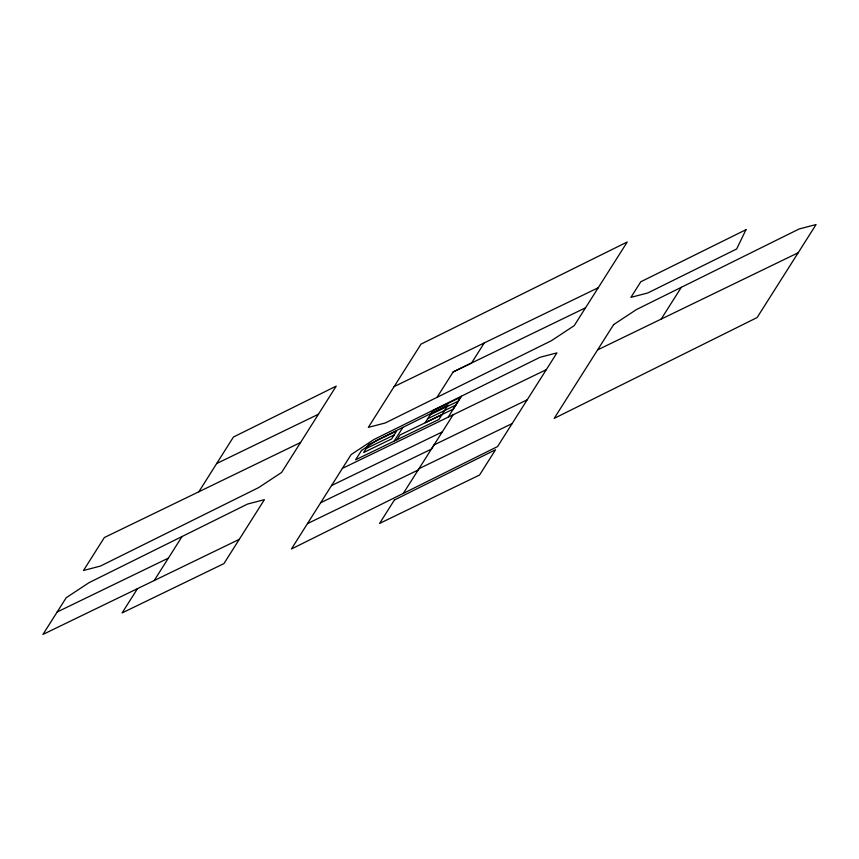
<?xml version="1.0" encoding="UTF-8"?>
<svg xmlns="http://www.w3.org/2000/svg" width="859" height="859" viewBox="0 0 859 859"><rect width="100%" height="100%" fill="white"/><g stroke="black" fill="none" stroke-linecap="round" stroke-linejoin="round"><path stroke-width="1.29" d="M448.183 417.173L461.39 396.214M198.848 491.756L233.444 437.016L336.223 386.12L281.612 472.461L258.731 487.547L100.385 566.092L83.506 570.483L104.358 537.53L300.564 442.492M154.201 580.544L182.054 536.521M342.376 468.413L291.416 548.998L497.586 446.54L556.933 352.888L540.053 357.269L374.03 439.475L351.148 454.561L342.376 468.413L546.303 369.649M394.141 386.571L368.361 427.363L385.24 422.982L551.295 340.755L574.22 325.647L627.253 241.98L421.028 344.115L394.141 386.571L598.251 287.733M394.163 441.129L402.85 427.395M396.955 439.776L399.983 434.998L441.966 414.661M484.261 342.934L471.548 363.024L453.165 371.926L437.059 397.32M320.675 502.73L431.368 449.128L453.133 414.768M239.296 539.334L42.95 634.425L66.218 597.724L89.057 582.649L247.489 504.072L264.4 499.659L223.931 563.611L122.096 612.929L137.504 588.63M403.354 493.367L418.999 468.681L512.136 423.584M661.172 319.097L681.327 287.314M453.165 371.926L585.516 307.801M216.672 463.527L318.41 414.263M430.273 414.714L458.266 401.164M366.181 448.527L394.174 434.965M427.761 418.698L455.742 405.137M597.596 349.892L798.194 252.75M57.177 611.984L168.385 558.125M331.542 485.56L442.278 431.937M527.19 399.832L434.031 444.93L418.15 470.013L307.468 523.614M745.988 229.686L736.678 248.96L647.804 292.962L630.925 297.354L640.803 281.773L745.988 229.686M361.542 450.406L355.605 459.801L438.938 419.439L448.076 404.997L377.144 440.119L361.542 450.406M368.694 444.543L363.658 452.5L391.65 438.949L396.686 430.993L368.694 444.543M432.796 410.742L425.237 422.671L453.23 409.12L460.778 397.18L432.796 410.742M394.399 499.992L379.571 523.453L479.547 475.027L495.557 449.729L394.399 499.992M613.637 324.595L554.184 418.397L757.112 317.551L816.05 224.575L799.171 228.956L636.562 309.487L613.637 324.595"/></g></svg>
